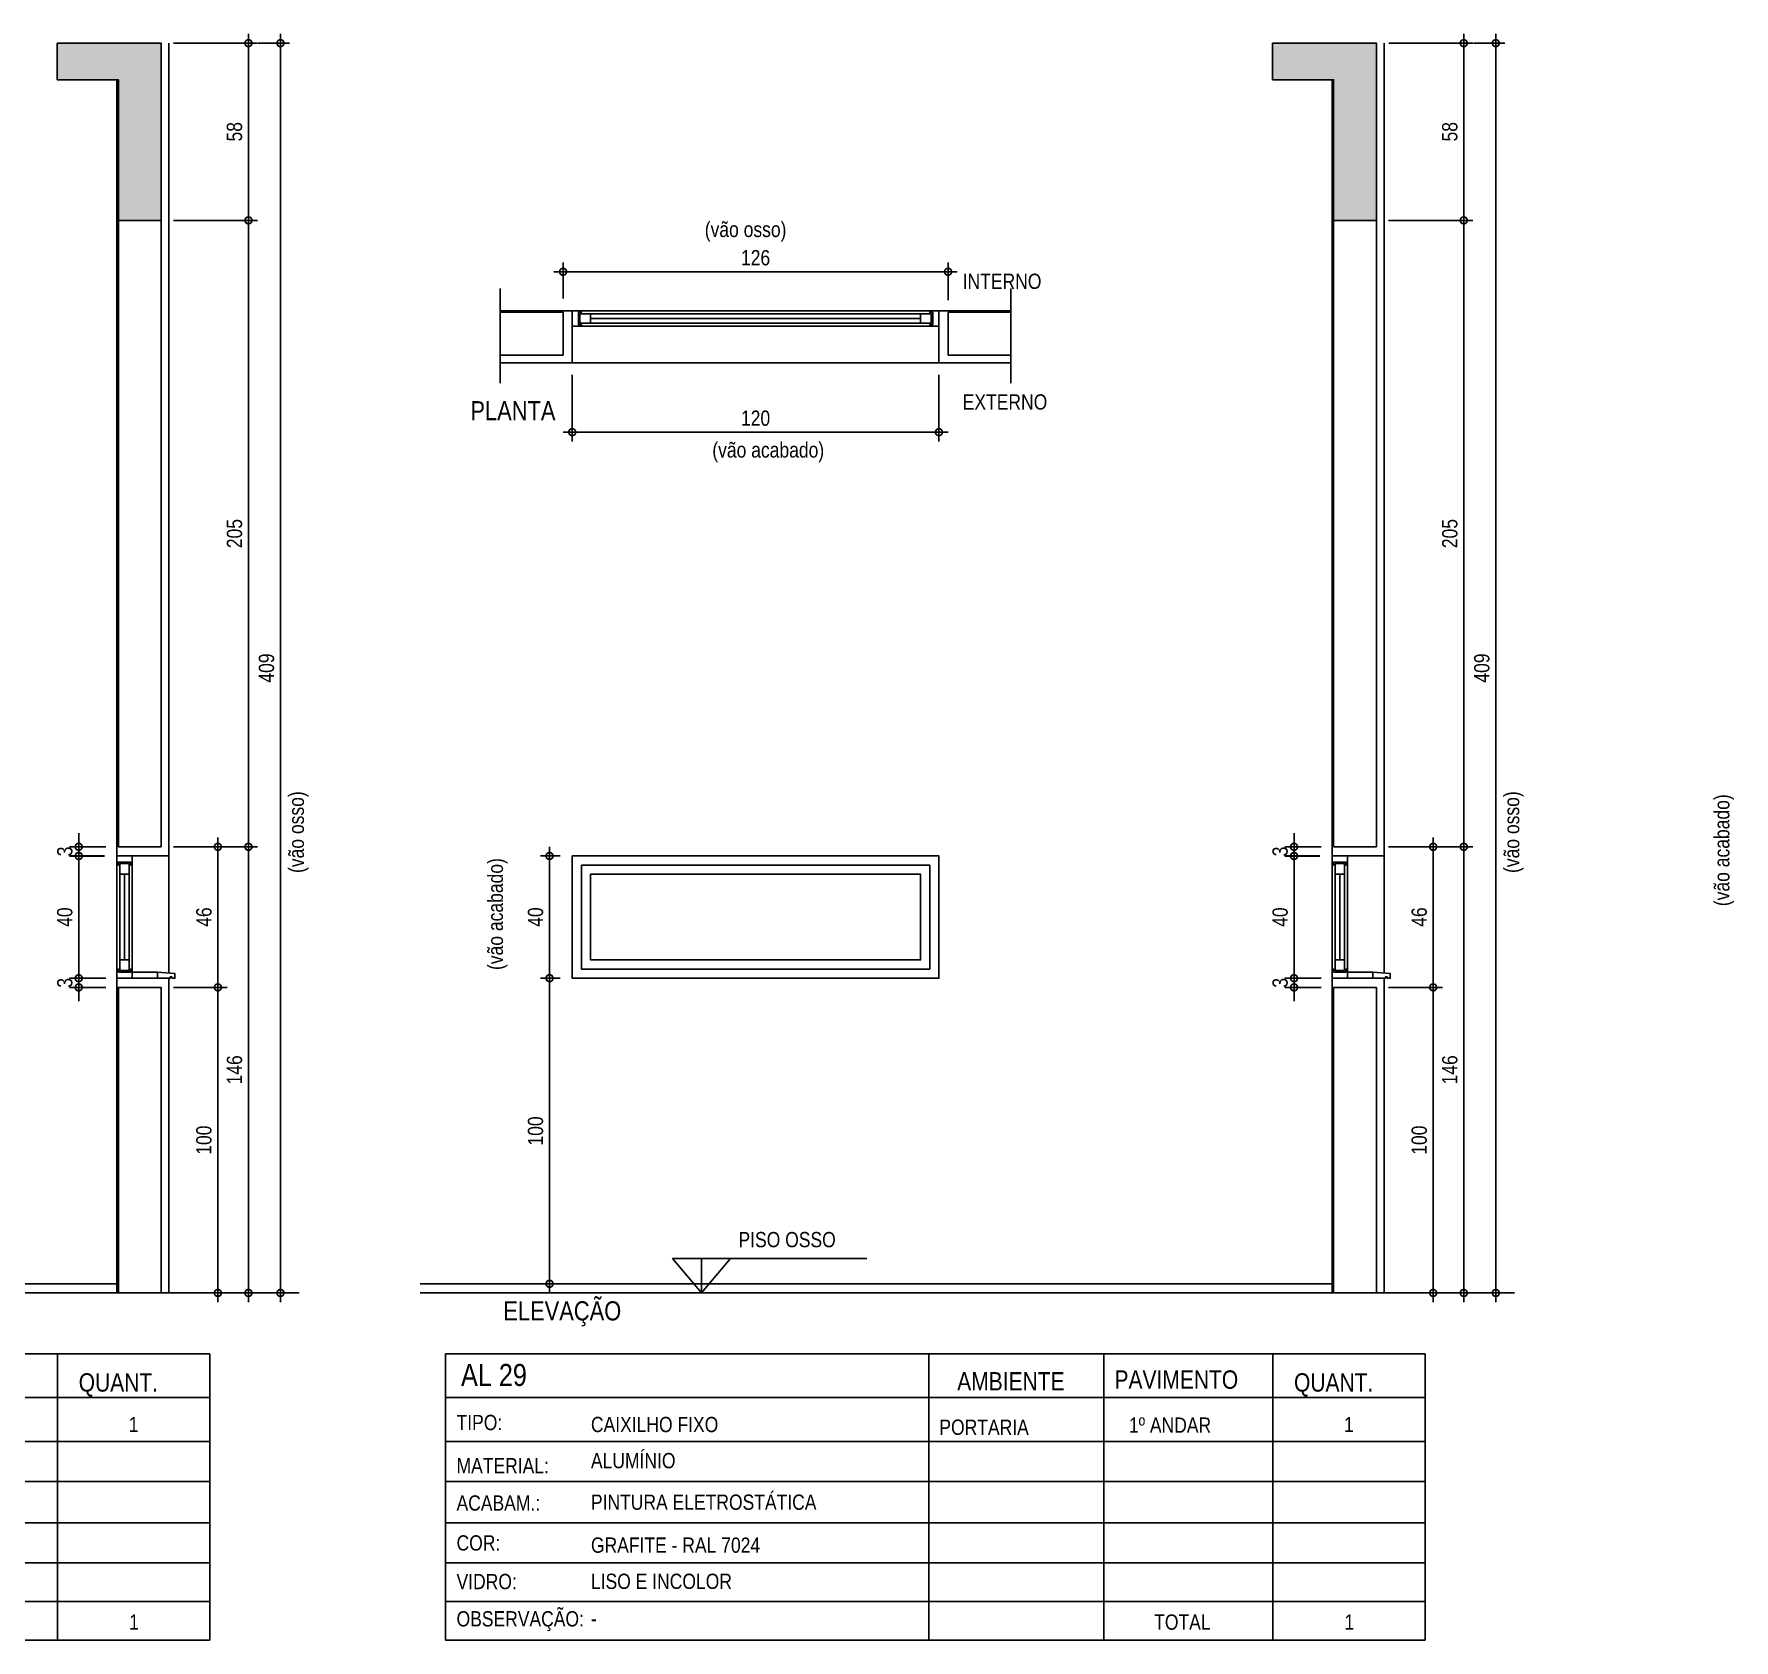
# Model space of a CAD drawing. Header units: metres. Extents: x -0.2 to 51.6, y -20.8 to 5.5.
# Drawn here: x 21.39 to 26.95, y -13.7 to -8.44 of the extents above; entities that cross this region are included whole.
import ezdxf

# ---------------------------------------------------------------- set-up
doc = ezdxf.new("R2010")
doc.units = ezdxf.units.M
for name, color, linetype in [('ARQ-ALV ACAB', 4, 'Continuous'), ('ARQ-ALV OSSO', 5, 'Continuous'), ('ARQ-AUX', 7, 'Continuous'), ('ARQ-AUX1', 1, 'Continuous'), ('ARQ-AUX2', 2, 'Continuous'), ('ARQ-CAX', 1, 'Continuous'), ('ARQ-CAX @ 1', 1, 'Continuous'), ('ARQ-DIM', 2, 'Continuous'), ('ARQ-ENCH', 1, 'Continuous'), ('ARQ-TXT', 2, 'Continuous'), ('ES-CORTE', 2, 'Continuous')]:
    doc.layers.add(name, color=color, linetype=linetype)
doc.styles.add('Adesa', font='ARIALN.TTF')
doc.dimstyles.new('ADESA 1-0025', dxfattribs={"dimtxt": 0.05, "dimasz": 0.045, "dimexe": 0.03, "dimexo": 0.04, "dimgap": 0.02, "dimtad": 1, "dimtoh": 1, "dimdec": 0, "dimlfac": 100, "dimzin": 4, "dimtxsty": 'Adesa', "dimblk": 'DOTSMALL', "dimcen": 1, "dimdle": 0.03, "dimclrd": 1, "dimclre": 1, "dimclrt": 256, "dimazin": 1, "dimtm": 1e-09, "dimtfac": 1, "dimtdec": 0, "dimtix": 1, "dimtmove": 2, "dimatfit": 0, "dimldrblk": 'DOTSMALL', "dimfxl": 0.8, "dimtvp": 2, "dimtolj": 1, "dimtzin": 0, "dimarcsym": 0})

# ---------------------------------------------------------------- blocks, each defined once
blk = doc.blocks.new('_DotSmall')
at = {"color": 0, "linetype": 'ByBlock', "const_width": 0.5}
blk.add_lwpolyline([(-0.0625, 0, 1), (0.0625, 0, 1)], format="xyb", close=True, dxfattribs=at)
blk = doc.blocks.new('*D451')
at = {"layer": 'ARQ-DIM', "color": 1, "lineweight": -2, "transparency": 16777216}
for p, q in [((21.8438, -11.5636), (22.0195, -11.5636)), ((21.9895, -11.5336), (21.9895, -12.5936)), ((21.8438, -12.5636), (22.0195, -12.5636))]:
    blk.add_line(p, q, dxfattribs=at)
at = {"layer": 'Defpoints', "color": 0, "transparency": 16777216}
for p in [(21.8038, -11.5636), (21.8038, -12.5636), (21.9895, -12.5636)]:
    blk.add_point(p, dxfattribs=at)
at = {"layer": 'ARQ-DIM', "color": 1, "lineweight": -2, "transparency": 16777216, "xscale": 0.045, "yscale": 0.045, "zscale": 0.045}
for p, rotation in [((21.9895, -11.5636), 90), ((21.9895, -12.5636), 270)]:
    blk.add_blockref('_DotSmall', p, dxfattribs=dict(at, rotation=rotation))
at = {"layer": 'ARQ-DIM', "transparency": 16777216, "insert": (21.944, -12.0636), "char_height": 0.05, "attachment_point": 5, "rotation": 90, "style": 'Adesa'}
blk.add_mtext('\\A1;100', dxfattribs=at)
blk = doc.blocks.new('*D452')
at = {"layer": 'ARQ-DIM', "color": 1, "lineweight": -2, "transparency": 16777216}
for p, q in [((21.8438, -11.1036), (22.0195, -11.1036)), ((21.9895, -11.0736), (21.9895, -11.5936)), ((21.8438, -11.5636), (22.0195, -11.5636))]:
    blk.add_line(p, q, dxfattribs=at)
at = {"layer": 'Defpoints', "color": 0, "transparency": 16777216}
for p in [(21.8038, -11.1036), (21.8038, -11.5636), (21.9895, -11.5636)]:
    blk.add_point(p, dxfattribs=at)
at = {"layer": 'ARQ-DIM', "color": 1, "lineweight": -2, "transparency": 16777216, "xscale": 0.045, "yscale": 0.045, "zscale": 0.045}
for p, rotation in [((21.9895, -11.1036), 90), ((21.9895, -11.5636), 270)]:
    blk.add_blockref('_DotSmall', p, dxfattribs=dict(at, rotation=rotation))
at = {"layer": 'ARQ-DIM', "transparency": 16777216, "insert": (21.944, -11.3336), "char_height": 0.05, "attachment_point": 5, "rotation": 90, "style": 'Adesa'}
blk.add_mtext('\\A1;46', dxfattribs=at)
blk = doc.blocks.new('*D453')
at = {"layer": 'ARQ-DIM', "color": 1, "lineweight": -2, "transparency": 16777216}
for p, q in [((22.0896, -8.4436), (22.0896, -9.0836)), ((21.8444, -8.4736), (22.1196, -8.4736)), ((21.8438, -9.0536), (22.1196, -9.0536))]:
    blk.add_line(p, q, dxfattribs=at)
at = {"layer": 'Defpoints', "color": 0, "transparency": 16777216}
for p in [(21.8044, -8.4736), (21.8038, -9.0536), (22.0896, -9.0536)]:
    blk.add_point(p, dxfattribs=at)
at = {"layer": 'ARQ-DIM', "color": 1, "lineweight": -2, "transparency": 16777216, "xscale": 0.045, "yscale": 0.045, "zscale": 0.045}
for p, rotation in [((22.0896, -8.4736), 90), ((22.0896, -9.0536), 270)]:
    blk.add_blockref('_DotSmall', p, dxfattribs=dict(at, rotation=rotation))
at = {"layer": 'ARQ-DIM', "transparency": 16777216, "insert": (22.0441, -8.7636), "char_height": 0.05, "attachment_point": 5, "rotation": 90, "style": 'Adesa'}
blk.add_mtext('\\A1;58', dxfattribs=at)
blk = doc.blocks.new('*D454')
at = {"layer": 'ARQ-DIM', "color": 1, "lineweight": -2, "transparency": 16777216}
for p, q in [((22.0595, -11.1036), (22.1196, -11.1036)), ((22.0896, -11.0736), (22.0896, -12.5936)), ((21.9717, -12.5636), (22.1196, -12.5636))]:
    blk.add_line(p, q, dxfattribs=at)
at = {"layer": 'Defpoints', "color": 0, "transparency": 16777216}
for p in [(22.0195, -11.1036), (21.9317, -12.5636), (22.0896, -12.5636)]:
    blk.add_point(p, dxfattribs=at)
at = {"layer": 'ARQ-DIM', "color": 1, "lineweight": -2, "transparency": 16777216, "xscale": 0.045, "yscale": 0.045, "zscale": 0.045}
for p, rotation in [((22.0896, -11.1036), 90), ((22.0896, -12.5636), 270)]:
    blk.add_blockref('_DotSmall', p, dxfattribs=dict(at, rotation=rotation))
at = {"layer": 'ARQ-DIM', "transparency": 16777216, "insert": (22.0441, -11.8336), "char_height": 0.05, "attachment_point": 5, "rotation": 90, "style": 'Adesa'}
blk.add_mtext('\\A1;146', dxfattribs=at)
blk = doc.blocks.new('*D455')
at = {"layer": 'ARQ-DIM', "color": 1, "lineweight": -2, "transparency": 16777216}
for p, q in [((22.1944, -8.4436), (22.1944, -12.5936)), ((22.1217, -8.4736), (22.2244, -8.4736)), ((22.0856, -12.5636), (22.2244, -12.5636))]:
    blk.add_line(p, q, dxfattribs=at)
at = {"layer": 'Defpoints', "color": 0, "transparency": 16777216}
for p in [(22.0817, -8.4736), (22.0456, -12.5636), (22.1944, -12.5636)]:
    blk.add_point(p, dxfattribs=at)
at = {"layer": 'ARQ-DIM', "color": 1, "lineweight": -2, "transparency": 16777216, "xscale": 0.045, "yscale": 0.045, "zscale": 0.045}
for p, rotation in [((22.1944, -8.4736), 90), ((22.1944, -12.5636), 270)]:
    blk.add_blockref('_DotSmall', p, dxfattribs=dict(at, rotation=rotation))
at = {"layer": 'ARQ-DIM', "transparency": 16777216, "insert": (22.1488, -10.5186), "char_height": 0.05, "attachment_point": 5, "rotation": 90, "style": 'Adesa'}
blk.add_mtext('\\A1;409', dxfattribs=at)
blk = doc.blocks.new('*D456')
at = {"layer": 'ARQ-DIM', "color": 1, "lineweight": -2, "transparency": 16777216}
for p, q in [((21.5342, -11.1036), (21.5342, -11.5637)), ((21.6182, -11.1336), (21.5042, -11.1336)), ((21.6182, -11.5337), (21.5042, -11.5337))]:
    blk.add_line(p, q, dxfattribs=at)
at = {"layer": 'Defpoints', "color": 0, "transparency": 16777216}
for p in [(21.6582, -11.1336), (21.5342, -11.5337), (21.6582, -11.5337)]:
    blk.add_point(p, dxfattribs=at)
at = {"layer": 'ARQ-DIM', "color": 1, "lineweight": -2, "transparency": 16777216, "xscale": 0.045, "yscale": 0.045, "zscale": 0.045}
for p, rotation in [((21.5342, -11.1336), 90), ((21.5342, -11.5337), 270)]:
    blk.add_blockref('_DotSmall', p, dxfattribs=dict(at, rotation=rotation))
at = {"layer": 'ARQ-DIM', "transparency": 16777216, "insert": (21.4887, -11.3337), "char_height": 0.05, "attachment_point": 5, "rotation": 90, "style": 'Adesa'}
blk.add_mtext('\\A1;40', dxfattribs=at)
blk = doc.blocks.new('*D457')
at = {"layer": 'ARQ-DIM', "color": 1, "lineweight": -2, "transparency": 16777216}
for p, q in [((21.5342, -11.1036), (21.5342, -11.0586)), ((21.6232, -11.1036), (21.5042, -11.1036)), ((21.5342, -11.1036), (21.5342, -11.1337)), ((21.6182, -11.1337), (21.5042, -11.1337)), ((21.5342, -11.1337), (21.5342, -11.1787))]:
    blk.add_line(p, q, dxfattribs=at)
at = {"layer": 'Defpoints', "color": 0, "transparency": 16777216}
for p in [(21.6632, -11.1036), (21.5342, -11.1337), (21.6582, -11.1337)]:
    blk.add_point(p, dxfattribs=at)
at = {"layer": 'ARQ-DIM', "color": 1, "lineweight": -2, "transparency": 16777216, "xscale": 0.045, "yscale": 0.045, "zscale": 0.045}
for p, rotation in [((21.5342, -11.1036), 270), ((21.5342, -11.1337), 90)]:
    blk.add_blockref('_DotSmall', p, dxfattribs=dict(at, rotation=rotation))
at = {"layer": 'ARQ-DIM', "transparency": 16777216, "insert": (21.4887, -11.1187), "char_height": 0.05, "attachment_point": 5, "rotation": 90, "style": 'Adesa'}
blk.add_mtext('\\A1;3', dxfattribs=at)
blk = doc.blocks.new('*D458')
at = {"layer": 'ARQ-DIM', "color": 1, "lineweight": -2, "transparency": 16777216}
for p, q in [((21.5342, -11.5337), (21.5342, -11.4887)), ((21.6232, -11.5337), (21.5042, -11.5337)), ((21.6232, -11.5637), (21.5042, -11.5637)), ((21.5342, -11.5637), (21.5342, -11.5337)), ((21.5342, -11.5637), (21.5342, -11.6087))]:
    blk.add_line(p, q, dxfattribs=at)
at = {"layer": 'Defpoints', "color": 0, "transparency": 16777216}
for p in [(21.5342, -11.5337), (21.6632, -11.5337), (21.6632, -11.5637)]:
    blk.add_point(p, dxfattribs=at)
at = {"layer": 'ARQ-DIM', "color": 1, "lineweight": -2, "transparency": 16777216, "xscale": 0.045, "yscale": 0.045, "zscale": 0.045}
for p, rotation in [((21.5342, -11.5337), 270), ((21.5342, -11.5637), 90)]:
    blk.add_blockref('_DotSmall', p, dxfattribs=dict(at, rotation=rotation))
at = {"layer": 'ARQ-DIM', "transparency": 16777216, "insert": (21.4887, -11.5487), "char_height": 0.05, "attachment_point": 5, "rotation": 90, "style": 'Adesa'}
blk.add_mtext('\\A1;3', dxfattribs=at)
blk = doc.blocks.new('*D459')
at = {"layer": 'ARQ-DIM', "color": 1, "lineweight": -2, "transparency": 16777216}
for p, q in [((21.8438, -9.0536), (22.1196, -9.0536)), ((22.0896, -9.0236), (22.0896, -11.1336)), ((21.9717, -11.1036), (22.1196, -11.1036))]:
    blk.add_line(p, q, dxfattribs=at)
at = {"layer": 'Defpoints', "color": 0, "transparency": 16777216}
for p in [(21.8038, -9.0536), (21.9317, -11.1036), (22.0896, -11.1036)]:
    blk.add_point(p, dxfattribs=at)
at = {"layer": 'ARQ-DIM', "color": 1, "lineweight": -2, "transparency": 16777216, "xscale": 0.045, "yscale": 0.045, "zscale": 0.045}
for p, rotation in [((22.0896, -9.0536), 90), ((22.0896, -11.1036), 270)]:
    blk.add_blockref('_DotSmall', p, dxfattribs=dict(at, rotation=rotation))
at = {"layer": 'ARQ-DIM', "transparency": 16777216, "insert": (22.0441, -10.0786), "char_height": 0.05, "attachment_point": 5, "rotation": 90, "style": 'Adesa'}
blk.add_mtext('\\A1;205', dxfattribs=at)
blk = doc.blocks.new('*U460')
at = {"color": 0, "linetype": 'ByBlock', "ltscale": 0.5}
for points in [[(0.02, -0.045), (0.02, -0.045), (0.02, -0.045), (0.02, -0.045), (0.02, -0.045), (0.02, -0.045), (0.02, -0.045), (0.02, -0.045), (0.02, -0.045), (0.03, -0.045), (0.03, -0.05), (0, -0.05), (0, 0), (0.03, 0), (0.03, -0.005), (0.02, -0.005), (0.02, -0.045)], [(0.38, -0.045), (0.38, -0.045), (0.38, -0.045), (0.38, -0.045), (0.38, -0.045), (0.38, -0.045), (0.38, -0.045), (0.38, -0.045), (0.38, -0.045), (0.37, -0.045), (0.37, -0.05), (0.4, -0.05), (0.4, 0), (0.37, 0), (0.37, -0.005), (0.38, -0.005), (0.38, -0.045)], [(0.025, -0.01), (0.06, -0.01), (0.06, -0.04), (0.025, -0.04)], [(0.375, -0.01), (0.34, -0.01), (0.34, -0.04), (0.375, -0.04)]]:
    blk.add_lwpolyline(points, close=True, dxfattribs=at)
at = {"color": 8, "linetype": 'ByBlock', "ltscale": 0.5}
for points in [[(0.37, 0), (0.03, 0)], [(0.37, -0.05), (0.03, -0.05)]]:
    blk.add_lwpolyline(points, dxfattribs=at)
at = {"color": 7, "linetype": 'ByBlock', "ltscale": 0.5}
blk.add_lwpolyline([(0.34, -0.01), (0.34, -0.04), (0.06, -0.04), (0.06, -0.01)], close=True, dxfattribs=at)
blk.add_lwpolyline([(0.06, -0.025), (0.34, -0.025)], dxfattribs=at)
blk = doc.blocks.new('*D532')
at = {"layer": 'ARQ-DIM', "color": 1, "lineweight": -2, "transparency": 16777216}
for p, q in [((23.1492, -9.5595), (23.1492, -9.7767)), ((24.3492, -9.5595), (24.3492, -9.7767)), ((23.1192, -9.7467), (24.3792, -9.7467))]:
    blk.add_line(p, q, dxfattribs=at)
at = {"layer": 'Defpoints', "color": 0, "transparency": 16777216}
for p in [(23.1492, -9.5195), (24.3492, -9.5195), (24.3492, -9.7467)]:
    blk.add_point(p, dxfattribs=at)
at = {"layer": 'ARQ-DIM', "color": 1, "lineweight": -2, "transparency": 16777216, "xscale": 0.045, "yscale": 0.045, "zscale": 0.045, "rotation": 180}
blk.add_blockref('_DotSmall', (23.1492, -9.7467), dxfattribs=at)
at = {"layer": 'ARQ-DIM', "color": 1, "lineweight": -2, "transparency": 16777216, "xscale": 0.045, "yscale": 0.045, "zscale": 0.045}
blk.add_blockref('_DotSmall', (24.3492, -9.7467), dxfattribs=at)
at = {"layer": 'ARQ-DIM', "transparency": 16777216, "insert": (23.7492, -9.7012), "char_height": 0.05, "attachment_point": 5, "style": 'Adesa'}
blk.add_mtext('\\A1;120', dxfattribs=at)
blk = doc.blocks.new('*D522')
at = {"layer": 'ARQ-DIM', "color": 1, "lineweight": -2, "transparency": 16777216}
for p, q in [((23.0749, -11.1036), (23.0749, -11.5636)), ((23.1092, -11.1336), (23.0449, -11.1336)), ((23.1092, -11.5336), (23.0449, -11.5336))]:
    blk.add_line(p, q, dxfattribs=at)
at = {"layer": 'Defpoints', "color": 0, "transparency": 16777216}
for p in [(23.1492, -11.1336), (23.0749, -11.5336), (23.1492, -11.5336)]:
    blk.add_point(p, dxfattribs=at)
at = {"layer": 'ARQ-DIM', "color": 1, "lineweight": -2, "transparency": 16777216, "xscale": 0.045, "yscale": 0.045, "zscale": 0.045}
for p, rotation in [((23.0749, -11.1336), 90), ((23.0749, -11.5336), 270)]:
    blk.add_blockref('_DotSmall', p, dxfattribs=dict(at, rotation=rotation))
at = {"layer": 'ARQ-DIM', "transparency": 16777216, "insert": (23.0293, -11.3336), "char_height": 0.05, "attachment_point": 5, "rotation": 90, "style": 'Adesa'}
blk.add_mtext('\\A1;40', dxfattribs=at)
blk = doc.blocks.new('*D533')
at = {"layer": 'ARQ-DIM', "color": 1, "lineweight": -2, "transparency": 16777216}
for p, q in [((23.0892, -9.2216), (24.4092, -9.2216)), ((23.1192, -9.3095), (23.1192, -9.1916)), ((24.3792, -9.3145), (24.3792, -9.1916))]:
    blk.add_line(p, q, dxfattribs=at)
at = {"layer": 'Defpoints', "color": 0, "transparency": 16777216}
for p in [(24.3792, -9.2216), (23.1192, -9.3495), (24.3792, -9.3545)]:
    blk.add_point(p, dxfattribs=at)
at = {"layer": 'ARQ-DIM', "color": 1, "lineweight": -2, "transparency": 16777216, "xscale": 0.045, "yscale": 0.045, "zscale": 0.045, "rotation": 180}
blk.add_blockref('_DotSmall', (23.1192, -9.2216), dxfattribs=at)
at = {"layer": 'ARQ-DIM', "color": 1, "lineweight": -2, "transparency": 16777216, "xscale": 0.045, "yscale": 0.045, "zscale": 0.045}
blk.add_blockref('_DotSmall', (24.3792, -9.2216), dxfattribs=at)
at = {"layer": 'ARQ-DIM', "transparency": 16777216, "insert": (23.7492, -9.1761), "char_height": 0.05, "attachment_point": 5, "style": 'Adesa'}
blk.add_mtext('\\A1;126', dxfattribs=at)
blk = doc.blocks.new('*D523')
at = {"layer": 'ARQ-DIM', "color": 1, "lineweight": -2, "transparency": 16777216}
for p, q in [((23.0749, -11.5036), (23.0749, -12.5636)), ((23.1092, -11.5336), (23.0449, -11.5336)), ((23.2108, -12.5336), (23.0449, -12.5336))]:
    blk.add_line(p, q, dxfattribs=at)
at = {"layer": 'Defpoints', "color": 0, "transparency": 16777216}
for p in [(23.1492, -11.5336), (23.0749, -12.5336), (23.2508, -12.5336)]:
    blk.add_point(p, dxfattribs=at)
at = {"layer": 'ARQ-DIM', "color": 1, "lineweight": -2, "transparency": 16777216, "xscale": 0.045, "yscale": 0.045, "zscale": 0.045}
for p, rotation in [((23.0749, -11.5336), 90), ((23.0749, -12.5336), 270)]:
    blk.add_blockref('_DotSmall', p, dxfattribs=dict(at, rotation=rotation))
at = {"layer": 'ARQ-DIM', "transparency": 16777216, "insert": (23.0293, -12.0336), "char_height": 0.05, "attachment_point": 5, "rotation": 90, "style": 'Adesa'}
blk.add_mtext('\\A1;100', dxfattribs=at)
blk = doc.blocks.new('*U84')
at = {"color": 0, "linetype": 'ByBlock', "ltscale": 0.5}
for points in [[(0.02, -0.045), (0.02, -0.045), (0.02, -0.045), (0.02, -0.045), (0.02, -0.045), (0.02, -0.045), (0.02, -0.045), (0.02, -0.045), (0.02, -0.045), (0.03, -0.045), (0.03, -0.05), (0, -0.05), (0, 0), (0.03, 0), (0.03, -0.005), (0.02, -0.005), (0.02, -0.045)], [(1.18, -0.045), (1.18, -0.045), (1.18, -0.045), (1.18, -0.045), (1.18, -0.045), (1.18, -0.045), (1.18, -0.045), (1.18, -0.045), (1.18, -0.045), (1.17, -0.045), (1.17, -0.05), (1.2, -0.05), (1.2, 0), (1.17, 0), (1.17, -0.005), (1.18, -0.005), (1.18, -0.045)], [(0.025, -0.01), (0.06, -0.01), (0.06, -0.04), (0.025, -0.04)], [(1.175, -0.01), (1.14, -0.01), (1.14, -0.04), (1.175, -0.04)]]:
    blk.add_lwpolyline(points, close=True, dxfattribs=at)
at = {"color": 8, "linetype": 'ByBlock', "ltscale": 0.5}
for points in [[(1.17, 0), (0.03, 0)], [(1.17, -0.05), (0.03, -0.05)]]:
    blk.add_lwpolyline(points, dxfattribs=at)
at = {"color": 7, "linetype": 'ByBlock', "ltscale": 0.5}
blk.add_lwpolyline([(1.14, -0.01), (1.14, -0.04), (0.06, -0.04), (0.06, -0.01)], close=True, dxfattribs=at)
blk.add_lwpolyline([(0.06, -0.025), (1.14, -0.025)], dxfattribs=at)
blk = doc.blocks.new('*D524')
at = {"layer": 'ARQ-DIM', "color": 1, "lineweight": -2, "transparency": 16777216}
for p, q in [((25.8211, -11.5636), (25.9968, -11.5636)), ((25.9668, -11.5336), (25.9668, -12.5936)), ((25.8211, -12.5636), (25.9968, -12.5636))]:
    blk.add_line(p, q, dxfattribs=at)
at = {"layer": 'Defpoints', "color": 0, "transparency": 16777216}
for p in [(25.7811, -11.5636), (25.7811, -12.5636), (25.9668, -12.5636)]:
    blk.add_point(p, dxfattribs=at)
at = {"layer": 'ARQ-DIM', "color": 1, "lineweight": -2, "transparency": 16777216, "xscale": 0.045, "yscale": 0.045, "zscale": 0.045}
for p, rotation in [((25.9668, -11.5636), 90), ((25.9668, -12.5636), 270)]:
    blk.add_blockref('_DotSmall', p, dxfattribs=dict(at, rotation=rotation))
at = {"layer": 'ARQ-DIM', "transparency": 16777216, "insert": (25.9213, -12.0636), "char_height": 0.05, "attachment_point": 5, "rotation": 90, "style": 'Adesa'}
blk.add_mtext('\\A1;100', dxfattribs=at)
blk = doc.blocks.new('*D525')
at = {"layer": 'ARQ-DIM', "color": 1, "lineweight": -2, "transparency": 16777216}
for p, q in [((25.8211, -11.1036), (25.9968, -11.1036)), ((25.9668, -11.0736), (25.9668, -11.5936)), ((25.8211, -11.5636), (25.9968, -11.5636))]:
    blk.add_line(p, q, dxfattribs=at)
at = {"layer": 'Defpoints', "color": 0, "transparency": 16777216}
for p in [(25.7811, -11.1036), (25.7811, -11.5636), (25.9668, -11.5636)]:
    blk.add_point(p, dxfattribs=at)
at = {"layer": 'ARQ-DIM', "color": 1, "lineweight": -2, "transparency": 16777216, "xscale": 0.045, "yscale": 0.045, "zscale": 0.045}
for p, rotation in [((25.9668, -11.1036), 90), ((25.9668, -11.5636), 270)]:
    blk.add_blockref('_DotSmall', p, dxfattribs=dict(at, rotation=rotation))
at = {"layer": 'ARQ-DIM', "transparency": 16777216, "insert": (25.9213, -11.3336), "char_height": 0.05, "attachment_point": 5, "rotation": 90, "style": 'Adesa'}
blk.add_mtext('\\A1;46', dxfattribs=at)
blk = doc.blocks.new('*D526')
at = {"layer": 'ARQ-DIM', "color": 1, "lineweight": -2, "transparency": 16777216}
for p, q in [((26.0669, -8.4436), (26.0669, -9.0836)), ((25.8217, -8.4736), (26.0969, -8.4736)), ((25.8211, -9.0536), (26.0969, -9.0536))]:
    blk.add_line(p, q, dxfattribs=at)
at = {"layer": 'Defpoints', "color": 0, "transparency": 16777216}
for p in [(25.7817, -8.4736), (25.7811, -9.0536), (26.0669, -9.0536)]:
    blk.add_point(p, dxfattribs=at)
at = {"layer": 'ARQ-DIM', "color": 1, "lineweight": -2, "transparency": 16777216, "xscale": 0.045, "yscale": 0.045, "zscale": 0.045}
for p, rotation in [((26.0669, -8.4736), 90), ((26.0669, -9.0536), 270)]:
    blk.add_blockref('_DotSmall', p, dxfattribs=dict(at, rotation=rotation))
at = {"layer": 'ARQ-DIM', "transparency": 16777216, "insert": (26.0214, -8.7636), "char_height": 0.05, "attachment_point": 5, "rotation": 90, "style": 'Adesa'}
blk.add_mtext('\\A1;58', dxfattribs=at)
blk = doc.blocks.new('*D527')
at = {"layer": 'ARQ-DIM', "color": 1, "lineweight": -2, "transparency": 16777216}
for p, q in [((26.0368, -11.1036), (26.0969, -11.1036)), ((26.0669, -11.0736), (26.0669, -12.5936)), ((25.949, -12.5636), (26.0969, -12.5636))]:
    blk.add_line(p, q, dxfattribs=at)
at = {"layer": 'Defpoints', "color": 0, "transparency": 16777216}
for p in [(25.9968, -11.1036), (25.909, -12.5636), (26.0669, -12.5636)]:
    blk.add_point(p, dxfattribs=at)
at = {"layer": 'ARQ-DIM', "color": 1, "lineweight": -2, "transparency": 16777216, "xscale": 0.045, "yscale": 0.045, "zscale": 0.045}
for p, rotation in [((26.0669, -11.1036), 90), ((26.0669, -12.5636), 270)]:
    blk.add_blockref('_DotSmall', p, dxfattribs=dict(at, rotation=rotation))
at = {"layer": 'ARQ-DIM', "transparency": 16777216, "insert": (26.0214, -11.8336), "char_height": 0.05, "attachment_point": 5, "rotation": 90, "style": 'Adesa'}
blk.add_mtext('\\A1;146', dxfattribs=at)
blk = doc.blocks.new('*D528')
at = {"layer": 'ARQ-DIM', "color": 1, "lineweight": -2, "transparency": 16777216}
for p, q in [((26.1717, -8.4436), (26.1717, -12.5936)), ((26.099, -8.4736), (26.2017, -8.4736)), ((26.0629, -12.5636), (26.2017, -12.5636))]:
    blk.add_line(p, q, dxfattribs=at)
at = {"layer": 'Defpoints', "color": 0, "transparency": 16777216}
for p in [(26.059, -8.4736), (26.0229, -12.5636), (26.1717, -12.5636)]:
    blk.add_point(p, dxfattribs=at)
at = {"layer": 'ARQ-DIM', "color": 1, "lineweight": -2, "transparency": 16777216, "xscale": 0.045, "yscale": 0.045, "zscale": 0.045}
for p, rotation in [((26.1717, -8.4736), 90), ((26.1717, -12.5636), 270)]:
    blk.add_blockref('_DotSmall', p, dxfattribs=dict(at, rotation=rotation))
at = {"layer": 'ARQ-DIM', "transparency": 16777216, "insert": (26.1261, -10.5186), "char_height": 0.05, "attachment_point": 5, "rotation": 90, "style": 'Adesa'}
blk.add_mtext('\\A1;409', dxfattribs=at)
blk = doc.blocks.new('*D529')
at = {"layer": 'ARQ-DIM', "color": 1, "lineweight": -2, "transparency": 16777216}
for p, q in [((25.5115, -11.1036), (25.5115, -11.5637)), ((25.5955, -11.1336), (25.4815, -11.1336)), ((25.5955, -11.5337), (25.4815, -11.5337))]:
    blk.add_line(p, q, dxfattribs=at)
at = {"layer": 'Defpoints', "color": 0, "transparency": 16777216}
for p in [(25.6355, -11.1336), (25.5115, -11.5337), (25.6355, -11.5337)]:
    blk.add_point(p, dxfattribs=at)
at = {"layer": 'ARQ-DIM', "color": 1, "lineweight": -2, "transparency": 16777216, "xscale": 0.045, "yscale": 0.045, "zscale": 0.045}
for p, rotation in [((25.5115, -11.1336), 90), ((25.5115, -11.5337), 270)]:
    blk.add_blockref('_DotSmall', p, dxfattribs=dict(at, rotation=rotation))
at = {"layer": 'ARQ-DIM', "transparency": 16777216, "insert": (25.466, -11.3337), "char_height": 0.05, "attachment_point": 5, "rotation": 90, "style": 'Adesa'}
blk.add_mtext('\\A1;40', dxfattribs=at)
blk = doc.blocks.new('*D530')
at = {"layer": 'ARQ-DIM', "color": 1, "lineweight": -2, "transparency": 16777216}
for p, q in [((25.5115, -11.1036), (25.5115, -11.0586)), ((25.6005, -11.1036), (25.4815, -11.1036)), ((25.5115, -11.1036), (25.5115, -11.1337)), ((25.5955, -11.1337), (25.4815, -11.1337)), ((25.5115, -11.1337), (25.5115, -11.1787))]:
    blk.add_line(p, q, dxfattribs=at)
at = {"layer": 'Defpoints', "color": 0, "transparency": 16777216}
for p in [(25.6405, -11.1036), (25.5115, -11.1337), (25.6355, -11.1337)]:
    blk.add_point(p, dxfattribs=at)
at = {"layer": 'ARQ-DIM', "color": 1, "lineweight": -2, "transparency": 16777216, "xscale": 0.045, "yscale": 0.045, "zscale": 0.045}
for p, rotation in [((25.5115, -11.1036), 270), ((25.5115, -11.1337), 90)]:
    blk.add_blockref('_DotSmall', p, dxfattribs=dict(at, rotation=rotation))
at = {"layer": 'ARQ-DIM', "transparency": 16777216, "insert": (25.466, -11.1187), "char_height": 0.05, "attachment_point": 5, "rotation": 90, "style": 'Adesa'}
blk.add_mtext('\\A1;3', dxfattribs=at)
blk = doc.blocks.new('*D531')
at = {"layer": 'ARQ-DIM', "color": 1, "lineweight": -2, "transparency": 16777216}
for p, q in [((25.5115, -11.5337), (25.5115, -11.4887)), ((25.6005, -11.5337), (25.4815, -11.5337)), ((25.6005, -11.5637), (25.4815, -11.5637)), ((25.5115, -11.5637), (25.5115, -11.5337)), ((25.5115, -11.5637), (25.5115, -11.6087))]:
    blk.add_line(p, q, dxfattribs=at)
at = {"layer": 'Defpoints', "color": 0, "transparency": 16777216}
for p in [(25.5115, -11.5337), (25.6405, -11.5337), (25.6405, -11.5637)]:
    blk.add_point(p, dxfattribs=at)
at = {"layer": 'ARQ-DIM', "color": 1, "lineweight": -2, "transparency": 16777216, "xscale": 0.045, "yscale": 0.045, "zscale": 0.045}
for p, rotation in [((25.5115, -11.5337), 270), ((25.5115, -11.5637), 90)]:
    blk.add_blockref('_DotSmall', p, dxfattribs=dict(at, rotation=rotation))
at = {"layer": 'ARQ-DIM', "transparency": 16777216, "insert": (25.466, -11.5487), "char_height": 0.05, "attachment_point": 5, "rotation": 90, "style": 'Adesa'}
blk.add_mtext('\\A1;3', dxfattribs=at)
blk = doc.blocks.new('*D534')
at = {"layer": 'ARQ-DIM', "color": 1, "lineweight": -2, "transparency": 16777216}
for p, q in [((25.8211, -9.0536), (26.0969, -9.0536)), ((26.0669, -9.0236), (26.0669, -11.1336)), ((25.949, -11.1036), (26.0969, -11.1036))]:
    blk.add_line(p, q, dxfattribs=at)
at = {"layer": 'Defpoints', "color": 0, "transparency": 16777216}
for p in [(25.7811, -9.0536), (25.909, -11.1036), (26.0669, -11.1036)]:
    blk.add_point(p, dxfattribs=at)
at = {"layer": 'ARQ-DIM', "color": 1, "lineweight": -2, "transparency": 16777216, "xscale": 0.045, "yscale": 0.045, "zscale": 0.045}
for p, rotation in [((26.0669, -9.0536), 90), ((26.0669, -11.1036), 270)]:
    blk.add_blockref('_DotSmall', p, dxfattribs=dict(at, rotation=rotation))
at = {"layer": 'ARQ-DIM', "transparency": 16777216, "insert": (26.0214, -10.0786), "char_height": 0.05, "attachment_point": 5, "rotation": 90, "style": 'Adesa'}
blk.add_mtext('\\A1;205', dxfattribs=at)
blk = doc.blocks.new('ALUMINIO')
h = blk.add_hatch(color=8)
h.dxf.hatch_style = 1
h.paths.add_polyline_path([(21.8038, -8.4736), (21.4638, -8.4736), (21.4638, -8.5936), (21.6638, -8.5936), (21.6638, -9.0536), (21.8038, -9.0536)])
h = blk.add_hatch(color=8)
h.dxf.hatch_style = 1
h.paths.add_polyline_path([(25.7811, -8.4736), (25.4411, -8.4736), (25.4411, -8.5936), (25.6411, -8.5936), (25.6411, -9.0536), (25.7811, -9.0536)])
at = {"color": 8}
for p, q in [((21.4638, -8.4736), (21.4638, -8.5936)), ((25.4411, -8.4736), (25.4411, -8.5936))]:
    blk.add_line(p, q, dxfattribs=at)
at = {"layer": 'ARQ-ALV ACAB', "ltscale": 0.05}
for p, q in [((18.674, -12.5336), (21.6588, -12.5336)), ((22.6513, -12.5336), (25.6361, -12.5336))]:
    blk.add_line(p, q, dxfattribs=at)
at = {"layer": 'ARQ-ALV ACAB'}
for points in [[(21.8288, -8.4736), (21.8288, -11.1336), (21.6588, -11.1336), (21.6588, -8.5936)], [(25.8061, -8.4736), (25.8061, -11.1336), (25.6361, -11.1336), (25.6361, -8.5936)], [(21.8288, -12.5636), (21.8288, -11.5336), (21.6588, -11.5336), (21.6588, -12.5636)], [(25.8061, -12.5636), (25.8061, -11.5336), (25.6361, -11.5336), (25.6361, -12.5636)]]:
    blk.add_lwpolyline(points, dxfattribs=at)
at = {"layer": 'ARQ-ALV ACAB', "ltscale": 0.05}
for points in [[(22.9145, -9.5195), (23.1492, -9.5195), (23.1492, -9.3495), (22.9135, -9.3495)], [(24.5838, -9.5195), (24.3492, -9.5195), (24.3492, -9.3495), (24.5838, -9.3495)]]:
    blk.add_lwpolyline(points, dxfattribs=at)
at = {"layer": 'ARQ-ALV OSSO'}
for points in [[(21.8038, -9.0536), (21.8038, -11.1036), (21.6638, -11.1036), (21.6638, -9.0536)], [(25.7811, -9.0536), (25.7811, -11.1036), (25.6411, -11.1036), (25.6411, -9.0536)], [(21.8038, -12.5636), (21.8038, -11.5636), (21.6638, -11.5636), (21.6638, -12.5636)], [(25.7811, -12.5636), (25.7811, -11.5636), (25.6411, -11.5636), (25.6411, -12.5636)]]:
    blk.add_lwpolyline(points, dxfattribs=at)
at = {"layer": 'ARQ-ALV OSSO', "ltscale": 0.05}
for points in [[(22.9145, -9.4945), (23.1192, -9.4945), (23.1192, -9.3545), (22.9145, -9.3545)], [(24.5838, -9.4945), (24.3792, -9.4945), (24.3792, -9.3545), (24.5838, -9.3545)]]:
    blk.add_lwpolyline(points, dxfattribs=at)
at = {"layer": 'ARQ-AUX'}
for points in [[(23.1492, -9.5195), (24.3492, -9.5195)], [(21.8288, -11.5169), (21.8288, -11.1336)], [(25.8061, -11.5169), (25.8061, -11.1336)]]:
    blk.add_lwpolyline(points, dxfattribs=at)
at = {"layer": 'ARQ-AUX1'}
for points in [[(21.7918, -11.5336), (21.7088, -11.5336), (21.7088, -11.5136), (21.7918, -11.5136)], [(21.8388, -11.5336), (21.8488, -11.5336), (21.8488, -11.5186), (21.7918, -11.5136), (21.7918, -11.5336), (21.8338, -11.5336), (21.8338, -11.5286), (21.8388, -11.5286)], [(25.7691, -11.5336), (25.6861, -11.5336), (25.6861, -11.5136), (25.7691, -11.5136)], [(25.8161, -11.5336), (25.8261, -11.5336), (25.8261, -11.5186), (25.7691, -11.5136), (25.7691, -11.5336), (25.8111, -11.5336), (25.8111, -11.5286), (25.8161, -11.5286)]]:
    blk.add_lwpolyline(points, close=True, dxfattribs=at)
at = {"layer": 'ARQ-AUX2'}
for points in [[(21.4638, -8.5936), (21.6638, -8.5936), (21.6638, -9.0536), (21.8038, -9.0536), (21.8038, -8.4736), (21.4638, -8.4736)], [(25.4411, -8.5936), (25.6411, -8.5936), (25.6411, -9.0536), (25.7811, -9.0536), (25.7811, -8.4736), (25.4411, -8.4736)]]:
    blk.add_lwpolyline(points, dxfattribs=at)
at = {"layer": 'ARQ-CAX'}
for points in [[(23.1492, -11.1336), (24.3492, -11.1336), (24.3492, -11.5336), (23.1492, -11.5336)], [(23.1792, -11.1636), (24.3192, -11.1636), (24.3192, -11.5036), (23.1792, -11.5036)], [(23.2092, -11.1936), (24.2892, -11.1936), (24.2892, -11.4736), (23.2092, -11.4736)]]:
    blk.add_lwpolyline(points, close=True, dxfattribs=at)
at = {"layer": 'ARQ-DIM'}
blk.add_lwpolyline([(24.1138, -12.4511), (23.4776, -12.4511), (23.5725, -12.5636), (23.6675, -12.4511), (23.4776, -12.4511), (23.5725, -12.5636), (23.5725, -12.4511)], dxfattribs=at)
at = {"layer": 'ARQ-ENCH', "ltscale": 0.01}
for p, q in [((22.9135, -9.5861), (22.9135, -9.277)), ((24.5849, -9.5861), (24.5849, -9.277)), ((21.9635, -12.7625), (18.7574, -12.7625)), ((21.4643, -12.7625), (21.4643, -13.6994)), ((21.9635, -13.6994), (21.9635, -12.7625)), ((25.9408, -12.7625), (22.7347, -12.7625)), ((22.7347, -13.6994), (22.7347, -12.7625)), ((24.3161, -13.6994), (24.3161, -12.7625)), ((24.3161, -13.6994), (24.3161, -12.7625)), ((24.8893, -12.7625), (24.8893, -13.6994)), ((25.4416, -12.7625), (25.4416, -13.6994)), ((25.9408, -13.6994), (25.9408, -12.7625)), ((21.9635, -12.9063), (18.7574, -12.9063)), ((25.9408, -12.9063), (22.7347, -12.9063)), ((21.9635, -13.0502), (18.7574, -13.0502)), ((25.9408, -13.0502), (22.7347, -13.0502)), ((21.9635, -13.1809), (18.7574, -13.1809)), ((25.9408, -13.1809), (22.7347, -13.1809)), ((21.9635, -13.316), (18.7574, -13.316)), ((25.9408, -13.316), (22.7347, -13.316)), ((21.9635, -13.4467), (18.7574, -13.4467)), ((25.9408, -13.4467), (22.7347, -13.4467)), ((21.9635, -13.573), (18.7574, -13.573)), ((25.9408, -13.573), (22.7347, -13.573)), ((21.9635, -13.6994), (18.7574, -13.6994)), ((25.9408, -13.6994), (22.7347, -13.6994))]:
    blk.add_line(p, q, dxfattribs=at)
at = {"layer": 'ES-CORTE'}
for p, q in [((18.674, -12.5636), (22.2552, -12.5636)), ((22.6513, -12.5636), (26.2325, -12.5636))]:
    blk.add_line(p, q, dxfattribs=at)
at = {"layer": 'ARQ-CAX @ 1', "rotation": 180}
blk.add_blockref('*U84', (24.3492, -9.3995), dxfattribs=at)
at = {"layer": 'ARQ-CAX @ 1', "xscale": -1, "rotation": 270}
for p in [(21.7088, -11.5336), (25.6861, -11.5336)]:
    blk.add_blockref('*U460', p, dxfattribs=at)
at = {"layer": 'ARQ-TXT', "attachment_point": 1, "style": 'Adesa'}
for s, insert, char_height, width in [('(vão osso)', (23.5829, -9.0581), 0.05, 0.551174), ('PLANTA', (22.8159, -9.6452), 0.0625, 0.551174), ('(vão acabado)', (23.6076, -9.7798), 0.05, 0.551174), ('PISO OSSO', (23.6933, -12.3641), 0.05, 0.88), ('ELEVAÇÃO', (22.9237, -12.5909), 0.0625, 0.551174)]:
    blk.add_mtext(s, dxfattribs=dict(at, insert=insert, char_height=char_height, width=width))
at = {"layer": 'ARQ-TXT', "ltscale": 0.01, "style": 'Adesa'}
for s, insert, char_height, width, attachment_point in [('INTERNO', (24.4271, -9.2279), 0.05, 0.686828, 1), ('EXTERNO', (24.4271, -9.6228), 0.05, 0.686828, 1), ('AL 29', (22.7853, -12.796), 0.072, 0.605305, 1), ('QUANT.', (21.6639, -12.8265), 0.06, 0.39922, 2), ('AMBIENTE', (24.5847, -12.8228), 0.06, 0.467927, 2), ('PAVIMENTO', (24.9239, -12.8475), 0.06, 0.336611, 4), ('QUANT.', (25.6412, -12.8265), 0.06, 0.39922, 2), ('TIPO:', (22.7706, -12.9625), 0.05, 0.166457, 1), ('1', (21.7139, -12.9941), 0.05, 0.49922, 5), ('CAIXILHO FIXO', (23.2104, -12.9691), 0.05, 1.067594, 1), ('PORTARIA', (24.3507, -13.0034), 0.05, 0.467927, 4), ('1º ANDAR', (24.9711, -12.9961), 0.05, 0.55993, 4), ('1', (25.6912, -12.9941), 0.05, 0.49922, 5), ('MATERIAL:', (22.7706, -13.1041), 0.05, 0.336303, 1), ('ALUMÍNIO', (23.2104, -13.0873), 0.05, 1.067594, 1), ('ACABAM.:', (22.7706, -13.226), 0.05, 0.336303, 1), ('PINTURA ELETROSTÁTICA', (23.2104, -13.2233), 0.05, 1.067594, 1), ('COR:', (22.7706, -13.3567), 0.05, 0.336303, 1), ('GRAFITE - RAL 7024', (23.2104, -13.3639), 0.05, 1.067594, 1), ('VIDRO:', (22.7706, -13.4831), 0.05, 0.336303, 1), ('LISO E INCOLOR', (23.2104, -13.4823), 0.05, 1.067594, 1), ('1', (21.7151, -13.6157), 0.05, 0.39922, 2), ('OBSERVAÇÃO:', (22.7706, -13.605), 0.05, 0.336303, 1), ('TOTAL', (25.146, -13.6157), 0.05, 0.410919, 2), ('1', (25.6924, -13.6157), 0.05, 0.39922, 2), ('-', (23.2104, -13.6043), 0.05, 1.067594, 1)]:
    blk.add_mtext(s, dxfattribs=dict(at, insert=insert, char_height=char_height, width=width, attachment_point=attachment_point))
at = {"layer": 'ARQ-TXT', "ltscale": 0.01, "char_height": 0.05, "width": 0.88, "attachment_point": 1, "rotation": 90, "style": 'Adesa'}
for s, insert in [('{\\fArial Narrow|b0|i0|c0|p34;(vão osso)}', (22.2211, -11.1893)), ('{\\fArial Narrow|b0|i0|c0|p34;(vão osso)}', (26.1984, -11.1893)), ('{\\fArial Narrow|b0|i0|c0|p34;(vão acabado)}', (26.8862, -11.2979)), ('{\\fArial Narrow|b0|i0|c0|p34;(vão acabado)}', (22.8725, -11.5068))]:
    blk.add_mtext(s, dxfattribs=dict(at, insert=insert))
at = {"layer": 'ARQ-DIM'}
for base, p1, p2, picture, middle in [((22.0896, -9.0536), (21.8044, -8.4736), (21.8038, -9.0536), '*D453', (22.0441, -8.7636)), ((22.1944, -12.5636), (22.0817, -8.4736), (22.0456, -12.5636), '*D455', (22.1488, -10.5186)), ((26.0669, -9.0536), (25.7817, -8.4736), (25.7811, -9.0536), '*D526', (26.0214, -8.7636)), ((26.1717, -12.5636), (26.059, -8.4736), (26.0229, -12.5636), '*D528', (26.1261, -10.5186)), ((22.0896, -11.1036), (21.8038, -9.0536), (21.9317, -11.1036), '*D459', (22.0441, -10.0786)), ((26.0669, -11.1036), (25.7811, -9.0536), (25.909, -11.1036), '*D534', (26.0214, -10.0786)), ((21.5342, -11.1337), (21.6632, -11.1036), (21.6582, -11.1337), '*D457', (21.4887, -11.1187)), ((25.5115, -11.1337), (25.6405, -11.1036), (25.6355, -11.1337), '*D530', (25.466, -11.1187)), ((21.5342, -11.5337), (21.6582, -11.1336), (21.6582, -11.5337), '*D456', (21.4887, -11.3337)), ((21.9895, -11.5636), (21.8038, -11.1036), (21.8038, -11.5636), '*D452', (21.944, -11.3336)), ((22.0896, -12.5636), (22.0195, -11.1036), (21.9317, -12.5636), '*D454', (22.0441, -11.8336)), ((23.0749, -11.5336), (23.1492, -11.1336), (23.1492, -11.5336), '*D522', (23.0293, -11.3336)), ((25.5115, -11.5337), (25.6355, -11.1336), (25.6355, -11.5337), '*D529', (25.466, -11.3337)), ((25.9668, -11.5636), (25.7811, -11.1036), (25.7811, -11.5636), '*D525', (25.9213, -11.3336)), ((26.0669, -12.5636), (25.9968, -11.1036), (25.909, -12.5636), '*D527', (26.0214, -11.8336)), ((21.5342, -11.5337), (21.6632, -11.5637), (21.6632, -11.5337), '*D458', (21.4887, -11.5487)), ((23.0749, -12.5336), (23.1492, -11.5336), (23.2508, -12.5336), '*D523', (23.0293, -12.0336)), ((25.5115, -11.5337), (25.6405, -11.5637), (25.6405, -11.5337), '*D531', (25.466, -11.5487)), ((21.9895, -12.5636), (21.8038, -11.5636), (21.8038, -12.5636), '*D451', (21.944, -12.0636)), ((25.9668, -12.5636), (25.7811, -11.5636), (25.7811, -12.5636), '*D524', (25.9213, -12.0636))]:
    dim = blk.add_linear_dim(base=base, p1=p1, p2=p2, angle=90, dimstyle='ADESA 1-0025', dxfattribs=at)
    dim.commit()
    dim.dimension.update_dxf_attribs({"geometry": picture, "text_midpoint": middle})
for base, p1, p2, picture, middle in [((24.3792, -9.2216), (23.1192, -9.3495), (24.3792, -9.3545), '*D533', (23.7492, -9.1761)), ((24.3492, -9.7467), (23.1492, -9.5195), (24.3492, -9.5195), '*D532', (23.7492, -9.7012))]:
    dim = blk.add_linear_dim(base=base, p1=p1, p2=p2, dimstyle='ADESA 1-0025', dxfattribs=at)
    dim.commit()
    dim.dimension.update_dxf_attribs({"geometry": picture, "text_midpoint": middle})

msp = doc.modelspace()

# ---------------------------------------------------------------- block references
msp.add_blockref('ALUMINIO', (0, 0))

doc.saveas('drawing.dxf')
